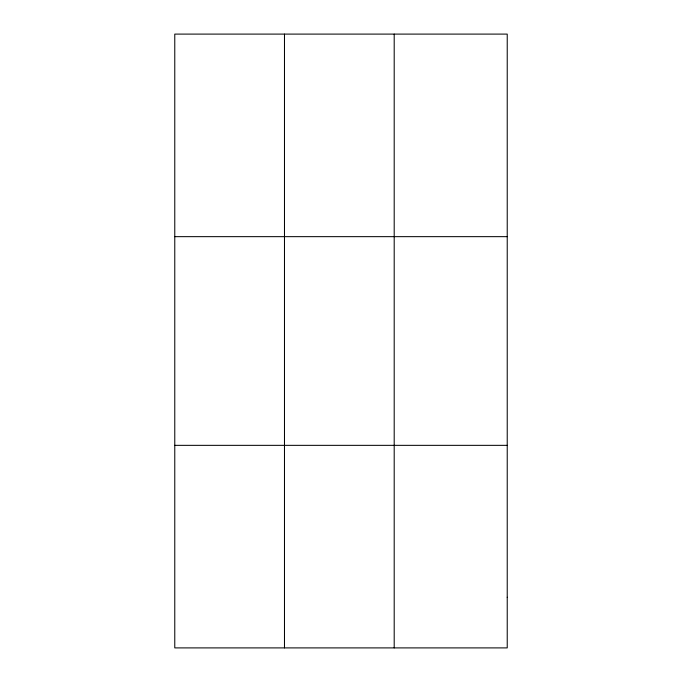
<?xml version="1.0" encoding="UTF-8"?>
<svg xmlns="http://www.w3.org/2000/svg" width="682" height="682" viewBox="0 0 682 682"><rect width="100%" height="100%" fill="white"/><g stroke="black" fill="none" stroke-linecap="round" stroke-linejoin="round"><path stroke-width="1.02" d="M284.479 34.1L284.479 647.9M394.196 34.1L394.196 647.9M174.771 236.654L507.229 236.654M174.771 445.346L507.229 445.346M507.229 597.262L507.229 647.9L174.771 647.9L174.771 34.1L507.229 34.1L507.229 597.262"/></g></svg>
